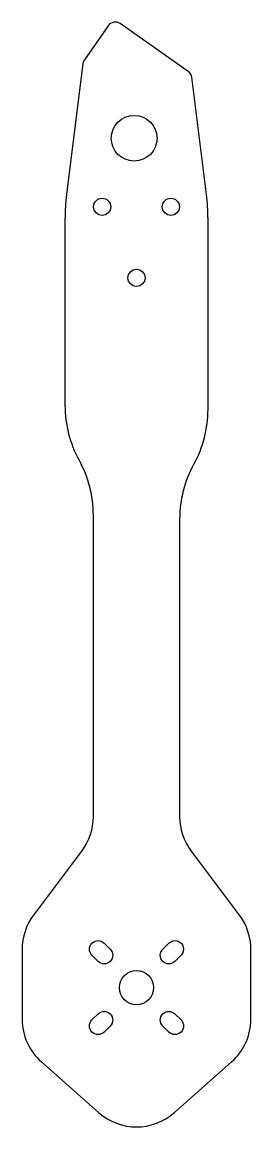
# Model space of a CAD drawing. Header units: millimetres. Extents: x -12 to 28, y -54 to 139.
import ezdxf

# ---------------------------------------------------------------- set-up
doc = ezdxf.new("R2010")
doc.units = ezdxf.units.MM

msp = doc.modelspace()

# ---------------------------------------------------------------- linework, layer by layer
for points in [[(-4.9, 71.91, 0.125699), (-2.45, 62.32, -0.125699), (0, 52.72), (0, 0, -0.162278), (-2, -6), (-10.4, -17.2, 0.162278), (-12.4, -23.2), (-12.4, -35.36, 0.214838), (-9.03, -42.85), (0.97, -51.7, 0.378866), (14.23, -51.7), (24.23, -42.85, 0.214838), (27.6, -35.36), (27.6, -23.2, 0.162278), (25.6, -17.2), (17.2, -6, -0.162278), (15.2, 0), (15.2, 52.04, -0.125699), (17.65, 61.63, 0.125699), (20.1, 71.22), (20.1, 104.45, 0.031099), (19.83, 108.8), (17.27, 129.26, 0.211986), (16.64, 130.3), (4.73, 138.64, 0.414214), (2.64, 138.27), (-1.51, 132.34, 0.122231), (-1.77, 131.66), (-4.63, 108.8, 0.031099), (-4.9, 104.45)], [(3, -23.15, -1), (0.88, -25.27), (-0.18, -24.21, -1), (1.94, -22.09)], [(14.32, -25.27, -1), (12.2, -23.15), (13.26, -22.09, -1), (15.38, -24.21)], [(-0.18, -35.52), (0.88, -34.46, -1), (3, -36.58), (1.94, -37.64, -1)], [(13.26, -37.64), (12.2, -36.58, -1), (14.32, -34.46), (15.38, -35.52, -1)]]:
    msp.add_lwpolyline(points, format="xyb", close=True)
for centre, radius in [((7.19, 118.61), 4), ((1.6, 106.63), 1.5), ((13.6, 106.63), 1.5), ((7.6, 94.21), 1.5), ((7.6, -29.87), 3)]:
    msp.add_circle(centre, radius)

doc.saveas('drawing.dxf')
